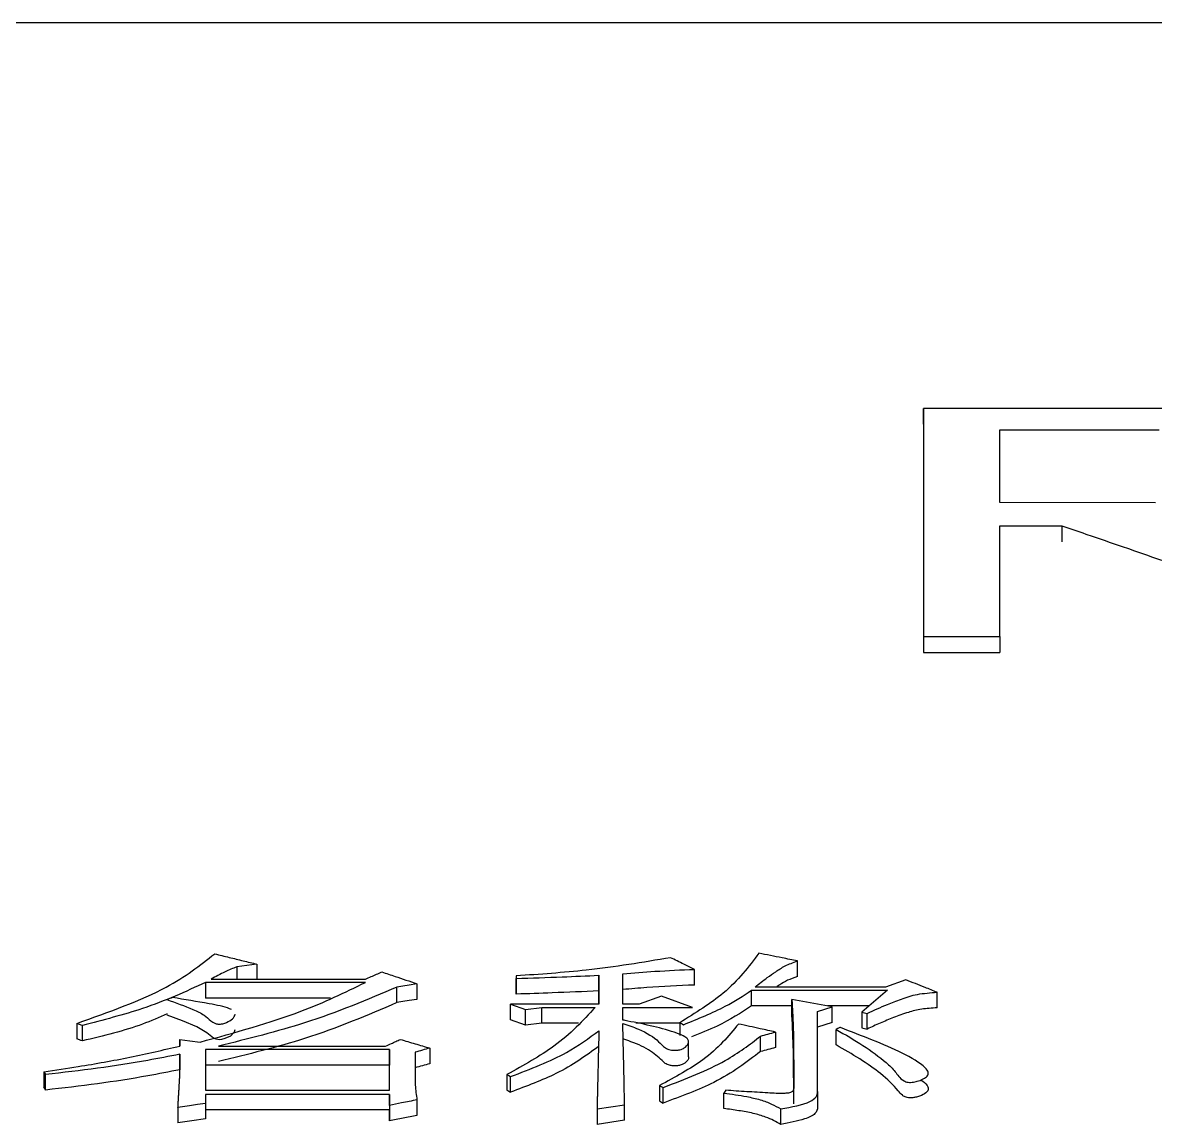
# Model space of a CAD drawing. Header units: millimetres. Extents: x 2180 to 4616, y 795 to 2518.
# Drawn here: x 2638.81 to 2645.48, y 2283.71 to 2290.19 of the extents above; entities that cross this region are included whole.
import ezdxf

# ---------------------------------------------------------------- set-up
doc = ezdxf.new("R2010")
doc.units = ezdxf.units.MM

msp = doc.modelspace()

# ---------------------------------------------------------------- linework, layer by layer
at = {"color": 7, "linetype": 'Continuous', "lineweight": 25}
for p, q in [((2670.883, 2290.1874), (2633.883, 2290.1889)), ((2644.1128, 2287.8277), (2644.1128, 2287.9198)), ((2645.1134, 2287.9197), (2644.1128, 2287.9198)), ((2644.5616, 2287.3665), (2644.5616, 2287.794)), ((2644.5616, 2287.794), (2645.4991, 2287.7939)), ((2645.477, 2287.3647), (2644.5616, 2287.3665)), ((2644.5616, 2287.2293), (2644.9262, 2287.2293)), ((2644.5616, 2286.5789), (2644.5616, 2287.2293)), ((2644.9262, 2287.2293), (2644.9262, 2287.1356)), ((2644.1129, 2286.5789), (2644.1129, 2286.4843)), ((2644.1129, 2286.5789), (2644.5616, 2286.5789)), ((2644.5616, 2286.5789), (2644.5616, 2286.4843)), ((2644.1129, 2286.4843), (2644.5616, 2286.4843)), ((2640.0713, 2284.6352), (2640.0713, 2284.5623)), ((2640.1903, 2284.6504), (2640.1903, 2284.5623)), ((2642.343, 2284.4154), (2642.343, 2284.593)), ((2642.7648, 2284.5277), (2642.7648, 2284.6198)), ((2640.8285, 2284.5431), (2639.8873, 2284.5431)), ((2639.8873, 2284.5431), (2639.8873, 2284.4512)), ((2639.9199, 2284.5624), (2640.8286, 2284.5623)), ((2641.1314, 2284.5354), (2641.1314, 2284.4435)), ((2641.7156, 2284.5815), (2641.7156, 2284.5661)), ((2641.7156, 2284.5815), (2641.7156, 2284.4895)), ((2641.7156, 2284.4742), (2641.7156, 2284.5661)), ((2642.2023, 2284.5853), (2642.2023, 2284.4154)), ((2642.2023, 2284.4933), (2642.2023, 2284.5853)), ((2644.0088, 2284.5584), (2643.8898, 2284.5161)), ((2641.0123, 2284.4242), (2641.0123, 2284.5161)), ((2641.7156, 2284.4895), (2641.7156, 2284.4742)), ((2642.2023, 2284.4154), (2642.2023, 2284.4933)), ((2642.5701, 2284.462), (2642.4403, 2284.4154)), ((2642.754, 2284.396), (2642.5701, 2284.462)), ((2643.1002, 2284.4049), (2643.1002, 2284.4968)), ((2643.1002, 2284.4968), (2643.9007, 2284.4968)), ((2643.8898, 2284.5161), (2643.1218, 2284.5161)), ((2643.9007, 2284.4968), (2643.7492, 2284.3687)), ((2644.1927, 2284.3933), (2644.1927, 2284.4851)), ((2640.6227, 2284.4512), (2639.8873, 2284.4512)), ((2641.6831, 2284.4154), (2641.7697, 2284.3843)), ((2642.2023, 2284.4154), (2641.6831, 2284.4154)), ((2641.6831, 2284.3237), (2641.6831, 2284.4154)), ((2641.7697, 2284.3843), (2641.867, 2284.396)), ((2641.867, 2284.396), (2642.1807, 2284.396)), ((2642.4403, 2284.4154), (2642.343, 2284.4154)), ((2642.343, 2284.396), (2642.754, 2284.396)), ((2642.343, 2284.3218), (2642.343, 2284.396)), ((2643.3382, 2284.4049), (2643.1002, 2284.4049)), ((2643.5761, 2284.3998), (2643.3382, 2284.4426)), ((2643.3382, 2284.3508), (2643.3382, 2284.4426)), ((2643.4896, 2284.3726), (2643.5761, 2284.3998)), ((2643.792, 2284.4049), (2643.5481, 2284.4049)), ((2643.5761, 2284.3081), (2643.5761, 2284.3998)), ((2641.7697, 2284.2926), (2641.7697, 2284.3843)), ((2643.4896, 2283.9005), (2643.4896, 2284.3726)), ((2643.7492, 2284.3687), (2643.7817, 2284.3609)), ((2643.7492, 2284.3687), (2643.7492, 2284.2769)), ((2643.7817, 2284.2691), (2643.7817, 2284.3609)), ((2639.1302, 2284.3023), (2639.1302, 2284.2107)), ((2639.1626, 2284.199), (2639.1626, 2284.2906)), ((2641.7697, 2284.2926), (2641.6831, 2284.3237)), ((2641.867, 2284.3042), (2641.7697, 2284.2926)), ((2642.0827, 2284.3042), (2641.867, 2284.3042)), ((2642.6782, 2284.3042), (2642.4196, 2284.3042)), ((2642.6782, 2284.3062), (2642.6782, 2284.2303)), ((2643.5761, 2284.3081), (2643.4896, 2284.2808)), ((2643.5978, 2284.1753), (2643.5978, 2284.2669)), ((2643.7492, 2284.2769), (2643.7817, 2284.2691)), ((2639.736, 2284.1684), (2639.736, 2284.2079)), ((2639.736, 2284.2079), (2639.736, 2284.1684)), ((2642.7295, 2284.1914), (2642.7295, 2284.2009)), ((2643.1542, 2284.136), (2643.1542, 2284.2275)), ((2643.2408, 2284.2512), (2643.2408, 2284.1596)), ((2639.8875, 2284.1486), (2639.8875, 2283.9087)), ((2640.9692, 2284.1485), (2639.8875, 2284.1486)), ((2639.9631, 2284.1684), (2640.9475, 2284.1683)), ((2640.9692, 2283.9086), (2640.9692, 2284.1485)), ((2640.9692, 2284.1485), (2640.9692, 2284.0571)), ((2641.1206, 2284.1327), (2641.1206, 2283.981)), ((2641.2072, 2284.1564), (2641.2072, 2284.065)), ((2642.7295, 2284.1083), (2642.7295, 2284.1905)), ((2639.736, 2283.9931), (2639.736, 2284.1208)), ((2639.736, 2284.1208), (2639.736, 2284.0294)), ((2638.9355, 2284.0171), (2638.9463, 2284.0011)), ((2638.9355, 2284.0171), (2638.9355, 2283.9259)), ((2638.9463, 2283.9099), (2638.9463, 2284.0011)), ((2639.736, 2283.993), (2639.736, 2284.0294)), ((2640.9692, 2284.0571), (2639.8875, 2284.0571)), ((2640.9692, 2283.9086), (2640.9692, 2284.0571)), ((2641.6615, 2284.0011), (2641.6615, 2283.9098)), ((2641.6831, 2283.8978), (2641.6831, 2283.9891)), ((2642.5593, 2283.9368), (2642.5593, 2283.8456)), ((2639.8875, 2283.9087), (2640.9692, 2283.9086)), ((2640.9692, 2283.8844), (2639.8875, 2283.8844)), ((2639.8875, 2283.8844), (2639.8875, 2283.8318)), ((2640.9692, 2283.8196), (2640.9692, 2283.8844)), ((2640.9692, 2283.8844), (2640.9692, 2283.7933)), ((2642.5809, 2283.8336), (2642.5809, 2283.9247)), ((2642.9488, 2283.9086), (2642.9379, 2283.8924)), ((2643.349, 2283.8295), (2643.349, 2283.9207)), ((2643.4896, 2283.9005), (2643.4896, 2283.8094)), ((2639.7252, 2283.8075), (2639.7252, 2283.7165)), ((2639.8875, 2283.8318), (2639.8875, 2283.7408)), ((2640.9692, 2283.7933), (2639.8875, 2283.7933)), ((2640.9692, 2283.8196), (2640.9692, 2283.7286)), ((2640.9692, 2283.7286), (2640.9692, 2283.7933)), ((2641.1314, 2283.8521), (2641.1314, 2283.761)), ((2642.1915, 2283.7993), (2642.3538, 2283.8237)), ((2642.1915, 2283.7993), (2642.1915, 2283.7083)), ((2642.3538, 2283.7326), (2642.3538, 2283.8237)), ((2643.2733, 2283.7083), (2643.2733, 2283.7993)), ((2642.3538, 2283.7326), (2642.1915, 2283.7083))]:
    msp.add_line(p, q, dxfattribs=at)
at = {"color": 7, "linetype": 'Continuous', "lineweight": 25, "flags": 128}
for points in [[(2640.1903, 2284.6504), (2640.1308, 2284.6428), (2640.0713, 2284.6352)], [(2641.1314, 2284.5354), (2641.0852, 2284.5279), (2641.0488, 2284.522), (2641.0124, 2284.5161)], [(2639.6928, 2284.4543), (2639.6844, 2284.4513), (2639.6723, 2284.447), (2639.6666, 2284.4449)], [(2641.1314, 2284.4435), (2641.0852, 2284.436), (2641.0488, 2284.4301), (2641.0124, 2284.4242)], [(2641.867, 2284.3042), (2641.867, 2284.3272), (2641.867, 2284.3501), (2641.867, 2284.373), (2641.867, 2284.396)], [(2640.0601, 2284.2647), (2640.0565, 2284.2507), (2640.0334, 2284.2276), (2640.0019, 2284.2126), (2639.9813, 2284.2073), (2639.9709, 2284.2062), (2639.9601, 2284.2067), (2639.9496, 2284.2088), (2639.9348, 2284.2147), (2639.8948, 2284.246), (2639.8353, 2284.2819), (2639.752, 2284.3178), (2639.6625, 2284.3501), (2639.6602, 2284.3508), (2639.6602, 2284.3508)], [(2639.1302, 2284.3023), (2639.1384, 2284.2993), (2639.1505, 2284.295), (2639.1626, 2284.2906)], [(2642.6783, 2284.3062), (2642.6838, 2284.3032), (2642.6918, 2284.2988), (2642.6999, 2284.2944)], [(2643.6194, 2284.2786), (2643.6086, 2284.2728), (2643.5978, 2284.2669)], [(2639.1626, 2284.199), (2639.1544, 2284.2019), (2639.1461, 2284.2049), (2639.1302, 2284.2107)], [(2639.736, 2284.2079), (2639.7954, 2284.2), (2639.8549, 2284.1921)], [(2641.6615, 2284.0011), (2641.6723, 2283.9951), (2641.6831, 2283.9891)], [(2642.5593, 2283.9368), (2642.5648, 2283.9337), (2642.5729, 2283.9292), (2642.5809, 2283.9247)], [(2641.6615, 2283.9098), (2641.667, 2283.9068), (2641.6725, 2283.9037), (2641.6831, 2283.8978)], [(2642.9379, 2283.8013), (2642.9379, 2283.8384), (2642.9379, 2283.8654), (2642.9379, 2283.8924)], [(2639.8875, 2283.8318), (2639.8404, 2283.8248), (2639.7934, 2283.8177), (2639.7252, 2283.8075)], [(2642.5593, 2283.8456), (2642.5648, 2283.8426), (2642.5703, 2283.8395), (2642.5809, 2283.8336)], [(2639.8875, 2283.7408), (2639.8063, 2283.7287), (2639.7252, 2283.7165)]]:
    msp.add_lwpolyline(points, dxfattribs=at)
at = {"color": 7, "linetype": 'Continuous', "lineweight": 25}
for points, knots in [([(2644.1128, 2287.9198), (2644.1128, 2287.7429), (2644.1129, 2287.3293), (2644.1129, 2286.8521), (2644.1129, 2286.5789)], [0, 0, 0, 0, 0.427525, 1, 1, 1, 1]), ([(2646.2463, 2287.9031), (2646.2363, 2287.9035), (2646.2213, 2287.9041), (2646.2014, 2287.9049), (2646.1865, 2287.9055), (2646.1665, 2287.9063), (2646.1466, 2287.9071), (2646.1267, 2287.9078), (2646.1117, 2287.9084), (2646.0967, 2287.9089), (2646.0767, 2287.9096), (2646.0567, 2287.9103), (2646.0367, 2287.9109), (2646.0217, 2287.9114), (2645.9917, 2287.9122), (2645.9265, 2287.9139), (2645.846, 2287.9152), (2645.7052, 2287.917), (2645.5361, 2287.9187), (2645.3187, 2287.9196), (2645.1819, 2287.9197), (2645.1134, 2287.9197)], [0, 0, 0, 0, 0.026604, 0.039906, 0.053209, 0.066511, 0.093115, 0.106417, 0.119719, 0.133022, 0.146324, 0.172928, 0.18623, 0.199533, 0.212835, 0.266046, 0.372479, 0.425688, 0.638532, 0.819249, 1, 1, 1, 1]), ([(2644.1128, 2287.8234), (2644.1128, 2287.6466), (2644.1129, 2287.2335), (2644.1129, 2286.7569), (2644.1129, 2286.4843)], [0, 0, 0, 0, 0.428082, 1, 1, 1, 1]), ([(2644.9262, 2287.2293), (2644.9737, 2287.2132), (2645.2113, 2287.1323), (2645.6363, 2286.985), (2646.201, 2286.7846), (2646.5758, 2286.6474), (2646.7631, 2286.5788)], [0, 0, 0, 0, 0.077607, 0.388036, 0.694012, 1, 1, 1, 1]), ([(2639.1302, 2284.3023), (2639.3197, 2284.3694), (2639.6549, 2284.4881), (2639.8547, 2284.6437), (2639.9415, 2284.7114)], [0, 0, 0, 0, 0.565519, 1, 1, 1, 1]), ([(2639.9415, 2284.7114), (2639.97, 2284.7044), (2640.0257, 2284.6908), (2640.1086, 2284.6705), (2640.1631, 2284.6571), (2640.1903, 2284.6504)], [0, 0, 0, 0, 0.343461, 0.671731, 1, 1, 1, 1]), ([(2642.6242, 2284.6885), (2642.461, 2284.6612), (2642.1682, 2284.6122), (2641.8545, 2284.591), (2641.7156, 2284.5815)], [0, 0, 0, 0, 0.557097, 1, 1, 1, 1]), ([(2642.7648, 2284.6198), (2642.7438, 2284.6301), (2642.7099, 2284.6467), (2642.663, 2284.6696), (2642.6371, 2284.6822), (2642.6242, 2284.6885)], [0, 0, 0, 0, 0.447799, 0.7239, 1, 1, 1, 1]), ([(2643.1434, 2284.7151), (2643.0839, 2284.6351), (2642.9771, 2284.4916), (2642.77, 2284.3631), (2642.6782, 2284.3062)], [0, 0, 0, 0, 0.556899, 1, 1, 1, 1]), ([(2643.1218, 2284.5161), (2643.1452, 2284.5346), (2643.1838, 2284.5652), (2643.2433, 2284.6063), (2643.2951, 2284.6415), (2643.3453, 2284.6601), (2643.3706, 2284.6694)], [0, 0, 0, 0, 0.337761, 0.556951, 0.777135, 1, 1, 1, 1]), ([(2643.3706, 2284.6694), (2643.3407, 2284.6754), (2643.2879, 2284.6861), (2643.2122, 2284.7013), (2643.1663, 2284.7105), (2643.1434, 2284.7151)], [0, 0, 0, 0, 0.394861, 0.69743, 1, 1, 1, 1]), ([(2643.3706, 2284.5773), (2643.3706, 2284.5851), (2643.3706, 2284.6006), (2643.3706, 2284.6313), (2643.3706, 2284.6542), (2643.3706, 2284.6694)], [0, 0, 0, 0, 0.2525, 0.505, 1, 1, 1, 1]), ([(2640.0713, 2284.6352), (2640.048, 2284.6253), (2640.0092, 2284.6089), (2639.9602, 2284.5841), (2639.9333, 2284.5696), (2639.9199, 2284.5624)], [0, 0, 0, 0, 0.429081, 0.714347, 1, 1, 1, 1]), ([(2640.8286, 2284.5623), (2640.8398, 2284.5672), (2640.8617, 2284.5767), (2640.8942, 2284.5908), (2640.9153, 2284.6), (2640.9259, 2284.6045)], [0, 0, 0, 0, 0.347839, 0.673919, 1, 1, 1, 1]), ([(2640.9259, 2284.6045), (2640.9515, 2284.596), (2640.9985, 2284.5802), (2641.067, 2284.5571), (2641.11, 2284.5426), (2641.1314, 2284.5354)], [0, 0, 0, 0, 0.373043, 0.686521, 1, 1, 1, 1]), ([(2642.343, 2284.593), (2642.4056, 2284.5986), (2642.5447, 2284.6111), (2642.6867, 2284.6167), (2642.7648, 2284.6198)], [0, 0, 0, 0, 0.449849, 1, 1, 1, 1]), ([(2639.8873, 2284.5431), (2639.77, 2284.4889), (2639.5587, 2284.3913), (2639.2845, 2284.3216), (2639.1626, 2284.2906)], [0, 0, 0, 0, 0.555264, 1, 1, 1, 1]), ([(2639.8549, 2284.1921), (2640.0619, 2284.2487), (2640.4284, 2284.3488), (2640.7072, 2284.4842), (2640.8285, 2284.5431)], [0, 0, 0, 0, 0.564995, 1, 1, 1, 1]), ([(2641.7156, 2284.5661), (2641.8059, 2284.5692), (2641.9684, 2284.5746), (2642.1304, 2284.582), (2642.2023, 2284.5853)], [0, 0, 0, 0, 0.555754, 1, 1, 1, 1]), ([(2642.7648, 2284.5277), (2642.6712, 2284.5237), (2642.5293, 2284.5176), (2642.3903, 2284.5052), (2642.343, 2284.501)], [0, 0, 0, 0, 0.659861, 1, 1, 1, 1]), ([(2643.3706, 2284.5773), (2643.3504, 2284.5703), (2643.3101, 2284.5565), (2643.2739, 2284.5342), (2643.2538, 2284.5207), (2643.247, 2284.5161)], [0, 0, 0, 0, 0.401498, 0.797434, 1, 1, 1, 1]), ([(2644.1927, 2284.4851), (2644.1691, 2284.4946), (2644.1266, 2284.5116), (2644.0653, 2284.536), (2644.0277, 2284.5509), (2644.0088, 2284.5584)], [0, 0, 0, 0, 0.386102, 0.693051, 1, 1, 1, 1]), ([(2641.0124, 2284.5161), (2640.8396, 2284.4418), (2640.5285, 2284.308), (2640.1371, 2284.2114), (2639.9631, 2284.1684)], [0, 0, 0, 0, 0.555354, 1, 1, 1, 1]), ([(2642.2023, 2284.4933), (2642.1109, 2284.4892), (2641.9489, 2284.4818), (2641.7864, 2284.4765), (2641.7156, 2284.4742)], [0, 0, 0, 0, 0.564211, 1, 1, 1, 1]), ([(2642.6999, 2284.2944), (2642.786, 2284.3293), (2642.9388, 2284.3911), (2643.0511, 2284.4647), (2643.1002, 2284.4968)], [0, 0, 0, 0, 0.563218, 1, 1, 1, 1]), ([(2643.7817, 2284.3609), (2643.8204, 2284.3787), (2643.8843, 2284.4083), (2643.9815, 2284.4459), (2644.0738, 2284.4767), (2644.1528, 2284.4823), (2644.1927, 2284.4851)], [0, 0, 0, 0, 0.335019, 0.553277, 0.774167, 1, 1, 1, 1]), ([(2639.6602, 2284.4426), (2639.7122, 2284.4236), (2639.7901, 2284.3952), (2639.8823, 2284.3533), (2639.909, 2284.3221), (2639.936, 2284.3042), (2639.9548, 2284.2989), (2639.965, 2284.2976), (2639.9766, 2284.298), (2639.9933, 2284.301), (2640.0197, 2284.3105), (2640.0515, 2284.3289), (2640.0581, 2284.3467), (2640.0617, 2284.3563)], [0, 0, 0, 0, 0.318334, 0.477294, 0.616925, 0.687072, 0.704751, 0.71934, 0.733979, 0.755949, 0.800249, 0.89164, 1, 1, 1, 1]), ([(2640.04, 2284.383), (2640.0364, 2284.3847), (2640.0022, 2284.4006), (2639.8792, 2284.4233), (2639.7645, 2284.4424), (2639.6928, 2284.4543)], [0, 0, 0, 0, 0.0414954, 0.4006166, 1, 1, 1, 1]), ([(2641.0124, 2284.4242), (2640.8396, 2284.35), (2640.5285, 2284.2163), (2640.1371, 2284.1199), (2639.9631, 2284.077)], [0, 0, 0, 0, 0.555295, 1, 1, 1, 1]), ([(2642.1807, 2284.396), (2642.1089, 2284.3181), (2641.9799, 2284.1782), (2641.7593, 2284.0555), (2641.6614, 2284.0011)], [0, 0, 0, 0, 0.55626, 1, 1, 1, 1]), ([(2643.1002, 2284.4049), (2643.0376, 2284.3639), (2642.937, 2284.298), (2642.7992, 2284.2433), (2642.7471, 2284.2226)], [0, 0, 0, 0, 0.621969, 1, 1, 1, 1]), ([(2643.3382, 2284.4426), (2643.3383, 2284.4395), (2643.3387, 2284.4334), (2643.3392, 2284.4242), (2643.3397, 2284.415), (2643.3402, 2284.4057), (2643.3407, 2284.3965), (2643.3411, 2284.3888), (2643.3415, 2284.3811), (2643.3419, 2284.3734), (2643.3424, 2284.3642), (2643.343, 2284.3518), (2643.3437, 2284.3364), (2643.3445, 2284.3178), (2643.3451, 2284.3023), (2643.3457, 2284.2868), (2643.3462, 2284.2713), (2643.3466, 2284.2526), (2643.347, 2284.2371), (2643.3472, 2284.2215), (2643.3475, 2284.2059), (2643.3477, 2284.1872), (2643.3479, 2284.1715), (2643.3481, 2284.1559), (2643.3482, 2284.1402), (2643.3484, 2284.1151), (2643.3486, 2284.0836), (2643.3488, 2284.0552), (2643.3488, 2284.0379), (2643.3488, 2284.03), (2643.3489, 2284.0221), (2643.3489, 2284.0141), (2643.3489, 2284.0062), (2643.3489, 2283.9983), (2643.3489, 2283.9888), (2643.3489, 2283.9809), (2643.3489, 2283.9753), (2643.3489, 2283.9714), (2643.349, 2283.9674), (2643.349, 2283.9634), (2643.349, 2283.9594), (2643.349, 2283.9555), (2643.349, 2283.9507), (2643.349, 2283.9467), (2643.349, 2283.9428), (2643.349, 2283.9388), (2643.349, 2283.934), (2643.349, 2283.93), (2643.349, 2283.9256), (2643.349, 2283.9227), (2643.349, 2283.9207)], [0, 0, 0, 0, 0.01797, 0.035941, 0.053911, 0.071882, 0.089852, 0.107823, 0.116808, 0.134779, 0.152749, 0.17072, 0.20666, 0.242601, 0.278542, 0.296513, 0.332454, 0.368395, 0.404336, 0.422306, 0.458247, 0.494188, 0.530129, 0.5481, 0.584041, 0.619982, 0.691863, 0.763745, 0.781716, 0.790701, 0.808672, 0.826642, 0.835627, 0.853598, 0.871568, 0.889539, 0.898524, 0.903017, 0.912002, 0.920987, 0.92548, 0.934465, 0.94345, 0.952435, 0.956928, 0.965913, 0.974898, 0.983884, 0.988376, 1, 1, 1, 1]), ([(2644.1927, 2284.3933), (2644.1617, 2284.3916), (2644.1001, 2284.3882), (2644.0148, 2284.3658), (2643.936, 2284.3371), (2643.8566, 2284.3038), (2643.8066, 2284.2807), (2643.7817, 2284.2691)], [0, 0, 0, 0, 0.175416, 0.347585, 0.56656, 0.783731, 1, 1, 1, 1]), ([(2639.6611, 2284.3575), (2639.6142, 2284.3368), (2639.4712, 2284.2737), (2639.2866, 2284.229), (2639.1626, 2284.199)], [0, 0, 0, 0, 0.327865, 1, 1, 1, 1]), ([(2643.349, 2283.8295), (2643.3488, 2283.8915), (2643.3486, 2283.9959), (2643.3476, 2284.1702), (2643.3418, 2284.2812), (2643.3382, 2284.3508)], [0, 0, 0, 0, 0.351751, 0.593192, 1, 1, 1, 1]), ([(2641.6831, 2283.9891), (2641.8001, 2284.0343), (2642.0075, 2284.1143), (2642.1432, 2284.2151), (2642.2023, 2284.2591)], [0, 0, 0, 0, 0.56439, 1, 1, 1, 1]), ([(2642.2024, 2284.2591), (2642.2012, 2284.2128), (2642.1999, 2284.1608), (2642.1984, 2284.0967), (2642.1977, 2284.0676), (2642.1969, 2284.0324), (2642.1961, 2283.9972), (2642.1952, 2283.962), (2642.1944, 2283.9266), (2642.1938, 2283.897), (2642.1933, 2283.8763), (2642.193, 2283.8615), (2642.1926, 2283.8467), (2642.1923, 2283.8318), (2642.192, 2283.8199), (2642.1918, 2283.8101), (2642.1916, 2283.8032), (2642.1915, 2283.7993)], [0, 0, 0, 0, 0.305862, 0.344095, 0.42056, 0.497026, 0.573491, 0.649956, 0.726422, 0.802887, 0.84112, 0.860236, 0.898469, 0.936701, 0.955818, 0.974934, 1, 1, 1, 1]), ([(2642.343, 2284.3022), (2642.3746, 2284.2913), (2642.4615, 2284.2613), (2642.544, 2284.2102), (2642.5794, 2284.1665), (2642.6054, 2284.1507), (2642.6215, 2284.1457), (2642.6396, 2284.1435), (2642.6593, 2284.1437), (2642.6788, 2284.1464), (2642.698, 2284.1529), (2642.7184, 2284.1676), (2642.7321, 2284.1866), (2642.7288, 2284.2076), (2642.7056, 2284.2266), (2642.5989, 2284.2705), (2642.464, 2284.2978), (2642.3527, 2284.3199), (2642.343, 2284.3218)], [0, 0, 0, 0, 0.104817, 0.288489, 0.371154, 0.389962, 0.405383, 0.420813, 0.436756, 0.454227, 0.471615, 0.498268, 0.557765, 0.592477, 0.62706, 0.687172, 0.972715, 1, 1, 1, 1]), ([(2642.3538, 2283.8237), (2642.3526, 2283.877), (2642.3512, 2283.9438), (2642.3495, 2284.023), (2642.3487, 2284.056), (2642.348, 2284.0889), (2642.3474, 2284.1151), (2642.3466, 2284.1479), (2642.346, 2284.174), (2642.3454, 2284.2001), (2642.3449, 2284.2196), (2642.3445, 2284.2359), (2642.3442, 2284.2521), (2642.3438, 2284.2651), (2642.3435, 2284.278), (2642.3433, 2284.2893), (2642.3431, 2284.2974), (2642.343, 2284.3022)], [0, 0, 0, 0, 0.329938, 0.412422, 0.494907, 0.536149, 0.618633, 0.659875, 0.74236, 0.783602, 0.824844, 0.866086, 0.886707, 0.927949, 0.94857, 0.969192, 1, 1, 1, 1]), ([(2643.0244, 2284.2983), (2642.9643, 2284.2263), (2642.8562, 2284.0967), (2642.6507, 2283.986), (2642.5593, 2283.9368)], [0, 0, 0, 0, 0.555457, 1, 1, 1, 1]), ([(2643.2408, 2284.2512), (2643.2112, 2284.2576), (2643.1604, 2284.2687), (2643.0882, 2284.2844), (2643.0457, 2284.2937), (2643.0244, 2284.2983)], [0, 0, 0, 0, 0.410172, 0.705086, 1, 1, 1, 1]), ([(2643.5978, 2284.2669), (2643.6522, 2284.2358), (2643.7611, 2284.1737), (2643.8738, 2284.089), (2643.9515, 2284.0191), (2643.9708, 2283.9771), (2644.0083, 2283.9587), (2644.0218, 2283.9553), (2644.0383, 2283.9545), (2644.0595, 2283.9568), (2644.0897, 2283.9647), (2644.1193, 2283.9783), (2644.1404, 2283.9964), (2644.1429, 2284.0177), (2644.1033, 2284.065), (2643.9915, 2284.1298), (2643.8124, 2284.2048), (2643.6862, 2284.2538), (2643.6207, 2284.2781), (2643.6194, 2284.2786)], [0, 0, 0, 0, 0.146382, 0.292955, 0.366204, 0.439427, 0.447746, 0.45616, 0.463429, 0.472823, 0.489455, 0.518149, 0.540935, 0.563855, 0.597101, 0.728178, 0.861562, 0.99717, 1, 1, 1, 1]), ([(2640.9475, 2284.1683), (2640.9587, 2284.1734), (2640.9787, 2284.1826), (2641.0075, 2284.1958), (2641.0252, 2284.2038), (2641.0341, 2284.2079)], [0, 0, 0, 0, 0.38646, 0.693229, 1, 1, 1, 1]), ([(2641.0341, 2284.2079), (2641.0629, 2284.1993), (2641.1206, 2284.1822), (2641.1783, 2284.165), (2641.2072, 2284.1564)], [0, 0, 0, 0, 0.499999, 1, 1, 1, 1]), ([(2642.7278, 2284.1088), (2642.7288, 2284.1058), (2642.7327, 2284.0938), (2642.7194, 2284.0782), (2642.7016, 2284.0635), (2642.6831, 2284.0557), (2642.6603, 2284.0522), (2642.6383, 2284.0521), (2642.6187, 2284.0548), (2642.5983, 2284.0621), (2642.5642, 2284.0916), (2642.5147, 2284.1412), (2642.4213, 2284.1848), (2642.359, 2284.2053), (2642.343, 2284.2106)], [0, 0, 0, 0, 0.0321697, 0.1304429, 0.1694929, 0.2089996, 0.2431332, 0.2730052, 0.3033501, 0.3306975, 0.3897905, 0.6483711, 0.90947, 1, 1, 1, 1]), ([(2642.5809, 2283.9247), (2642.7114, 2283.9752), (2642.9428, 2284.0647), (2643.0901, 2284.1781), (2643.1543, 2284.2275)], [0, 0, 0, 0, 0.564262, 1, 1, 1, 1]), ([(2643.1543, 2284.2275), (2643.1687, 2284.2315), (2643.1975, 2284.2393), (2643.2264, 2284.2472), (2643.2408, 2284.2512)], [0, 0, 0, 0, 0.499999, 1, 1, 1, 1]), ([(2638.9355, 2284.0171), (2639.0034, 2284.0273), (2639.1752, 2284.0531), (2639.4454, 2284.1016), (2639.6389, 2284.1461), (2639.736, 2284.1684)], [0, 0, 0, 0, 0.245289, 0.621469, 1, 1, 1, 1]), ([(2641.2072, 2284.1564), (2641.1927, 2284.1525), (2641.1639, 2284.1446), (2641.135, 2284.1366), (2641.1206, 2284.1327)], [0, 0, 0, 0, 0.5000001, 1, 1, 1, 1]), ([(2642.2023, 2284.1675), (2642.1254, 2284.1117), (2641.9867, 2284.0113), (2641.7766, 2283.9328), (2641.6831, 2283.8978)], [0, 0, 0, 0, 0.5549071, 1, 1, 1, 1]), ([(2643.1543, 2284.136), (2643.071, 2284.0731), (2642.921, 2283.9598), (2642.6857, 2283.8725), (2642.5809, 2283.8336)], [0, 0, 0, 0, 0.55488, 1, 1, 1, 1]), ([(2643.2408, 2284.1596), (2643.2264, 2284.1557), (2643.1975, 2284.1478), (2643.1687, 2284.1399), (2643.1543, 2284.136)], [0, 0, 0, 0, 0.500001, 1, 1, 1, 1]), ([(2644.0947, 2283.9701), (2644.0993, 2283.9674), (2644.1205, 2283.955), (2644.139, 2283.9345), (2644.143, 2283.9102), (2644.1259, 2283.891), (2644.0977, 2283.8766), (2644.068, 2283.8675), (2644.0472, 2283.864), (2644.0305, 2283.8634), (2644.0162, 2283.8652), (2644.0008, 2283.8705), (2643.9807, 2283.8837), (2643.9438, 2283.9315), (2643.869, 2284.0049), (2643.74, 2284.094), (2643.6453, 2284.1481), (2643.5978, 2284.1753)], [0, 0, 0, 0, 0.019935, 0.092126, 0.128452, 0.164994, 0.212308, 0.23785, 0.255737, 0.26718, 0.278732, 0.291669, 0.31574, 0.371395, 0.593339, 0.795955, 1, 1, 1, 1]), ([(2639.736, 2284.1208), (2639.6733, 2284.1084), (2639.5157, 2284.0774), (2639.2526, 2284.0361), (2639.0487, 2284.0128), (2638.9463, 2284.0011)], [0, 0, 0, 0, 0.2475218, 0.622512, 1, 1, 1, 1]), ([(2641.2072, 2284.065), (2641.1927, 2284.061), (2641.1639, 2284.0531), (2641.135, 2284.0452), (2641.1206, 2284.0412)], [0, 0, 0, 0, 0.499999, 1, 1, 1, 1]), ([(2639.736, 2284.0294), (2639.6733, 2284.0171), (2639.5157, 2283.9861), (2639.2526, 2283.9449), (2639.0486, 2283.9216), (2638.9463, 2283.9099)], [0, 0, 0, 0, 0.247562, 0.622535, 1, 1, 1, 1]), ([(2639.7252, 2283.8075), (2639.7253, 2283.8091), (2639.7254, 2283.8114), (2639.7256, 2283.8145), (2639.7258, 2283.8177), (2639.726, 2283.8208), (2639.7262, 2283.8239), (2639.7263, 2283.8263), (2639.7265, 2283.8294), (2639.7266, 2283.8325), (2639.7268, 2283.8357), (2639.727, 2283.838), (2639.7271, 2283.8411), (2639.7273, 2283.8443), (2639.7275, 2283.8474), (2639.7276, 2283.8497), (2639.7278, 2283.8529), (2639.7281, 2283.8568), (2639.7284, 2283.863), (2639.7288, 2283.8693), (2639.7291, 2283.8755), (2639.7294, 2283.8802), (2639.7298, 2283.8864), (2639.7301, 2283.8927), (2639.7305, 2283.8989), (2639.7308, 2283.9036), (2639.7311, 2283.9098), (2639.7315, 2283.916), (2639.7319, 2283.9222), (2639.7321, 2283.9269), (2639.7325, 2283.9331), (2639.7329, 2283.9393), (2639.7332, 2283.9455), (2639.7335, 2283.9502), (2639.7338, 2283.9549), (2639.734, 2283.9587), (2639.7342, 2283.9626), (2639.7344, 2283.9657), (2639.7346, 2283.9688), (2639.7347, 2283.9711), (2639.7349, 2283.9742), (2639.7351, 2283.9773), (2639.7353, 2283.9804), (2639.7354, 2283.9828), (2639.7356, 2283.9856), (2639.7358, 2283.9891), (2639.7359, 2283.9917), (2639.736, 2283.9931)], [0, 0, 0, 0, 0.025173, 0.03776, 0.050346, 0.075519, 0.088105, 0.100692, 0.113278, 0.138451, 0.151038, 0.163624, 0.176211, 0.201384, 0.21397, 0.226556, 0.239143, 0.264316, 0.289489, 0.339835, 0.365007, 0.39018, 0.415353, 0.465699, 0.490872, 0.516045, 0.541218, 0.591564, 0.616737, 0.64191, 0.667082, 0.717428, 0.742601, 0.767774, 0.792947, 0.81812, 0.830706, 0.855879, 0.868466, 0.881052, 0.893639, 0.918812, 0.931398, 0.943984, 0.956571, 0.978285, 1, 1, 1, 1]), ([(2638.9463, 2283.9099), (2638.9445, 2283.9125), (2638.9409, 2283.9179), (2638.9373, 2283.9232), (2638.9355, 2283.9259)], [0, 0, 0, 0, 0.499999, 1, 1, 1, 1]), ([(2641.1206, 2283.981), (2641.1209, 2283.9669), (2641.1215, 2283.9385), (2641.1256, 2283.8955), (2641.1295, 2283.8665), (2641.1314, 2283.8521)], [0, 0, 0, 0, 0.328449, 0.664167, 1, 1, 1, 1]), ([(2642.9379, 2283.8924), (2642.9832, 2283.8861), (2643.0574, 2283.8756), (2643.1533, 2283.8542), (2643.2201, 2283.8288), (2643.2556, 2283.8091), (2643.2733, 2283.7993)], [0, 0, 0, 0, 0.347242, 0.568885, 0.786213, 1, 1, 1, 1]), ([(2643.3489, 2283.9207), (2643.3483, 2283.9155), (2643.3474, 2283.908), (2643.3389, 2283.8994), (2643.3296, 2283.8949), (2643.3152, 2283.8916), (2643.2701, 2283.8886), (2643.1878, 2283.8941), (2643.0723, 2283.9), (2642.9899, 2283.9057), (2642.9488, 2283.9086)], [0, 0, 0, 0, 0.083125, 0.11875, 0.147804, 0.176837, 0.225893, 0.446677, 0.723242, 1, 1, 1, 1]), ([(2643.2733, 2283.7993), (2643.3374, 2283.8105), (2643.4256, 2283.8258), (2643.4861, 2283.8696), (2643.4884, 2283.8902), (2643.4896, 2283.9005)], [0, 0, 0, 0, 0.574092, 0.788689, 1, 1, 1, 1]), ([(2641.1314, 2283.8521), (2641.1164, 2283.8491), (2641.0864, 2283.8431), (2641.0323, 2283.8323), (2640.9933, 2283.8244), (2640.9692, 2283.8196)], [0, 0, 0, 0, 0.277507, 0.555013, 1, 1, 1, 1]), ([(2643.2733, 2283.7083), (2643.2452, 2283.7233), (2643.1986, 2283.7483), (2643.1106, 2283.774), (2643.0258, 2283.7891), (2642.9673, 2283.7972), (2642.9379, 2283.8013)], [0, 0, 0, 0, 0.331362, 0.550785, 0.774719, 1, 1, 1, 1]), ([(2643.4896, 2283.8094), (2643.4877, 2283.7961), (2643.4837, 2283.7693), (2643.3998, 2283.7317), (2643.3218, 2283.7173), (2643.2733, 2283.7083)], [0, 0, 0, 0, 0.268574, 0.544919, 1, 1, 1, 1]), ([(2641.1314, 2283.761), (2641.1044, 2283.7556), (2641.0503, 2283.7448), (2640.9962, 2283.734), (2640.9692, 2283.7286)], [0, 0, 0, 0, 0.5, 1, 1, 1, 1])]:
    msp.add_open_spline(points, degree=3, knots=knots, dxfattribs=at)

doc.saveas('drawing.dxf')
